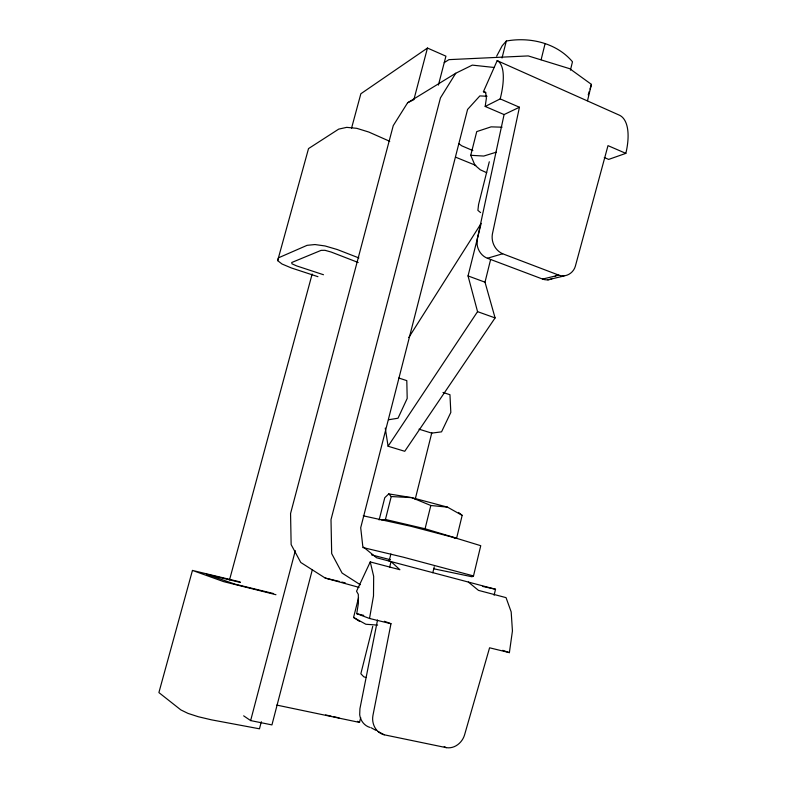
<?xml version="1.0" encoding="UTF-8"?>
<svg xmlns="http://www.w3.org/2000/svg" width="787" height="787" viewBox="0 0 787 787"><rect width="100%" height="100%" fill="white"/><g stroke="black" fill="none" stroke-linecap="round" stroke-linejoin="round"><path stroke-width="1.18" d="M384.381 621.268L390.982 623.717L372.959 715.373C371.336 723.558 375.793 732.756 384.253 734.802L446.278 747.65C454.689 748.998 462.284 742.672 464.576 734.861L489.573 647.799L509.386 652.639L512.435 630.938L511.176 611.883L506.041 597.628L478.476 590.378L468.373 582.065M625.842 153.367L607.997 145.634L575.376 266.134C573.467 273.138 565.833 277.752 558.839 275.155L502.667 253.768C495.171 250.522 491.029 242.042 492.377 234.093L519.44 107.239L504.083 114.568L485.195 106.461L486.366 98.267L485.677 92.286L483.415 91.715L497.177 60.648L619.526 115.246A53.624 23.679 -65.7 0 1 625.842 153.367L608.666 159.407L604.278 157.528M390.982 623.717L369.516 618.474L356.737 613.673L358.37 603.413L358.321 594.362L356.541 591.244L370.254 561.928L399.885 569.719L391.041 561.584L389.555 567.525M240.025 581.898L192.451 570.427L223.685 581.642L275.952 594.716M369.516 618.474L373.5 595.926L373.668 576.34L370.254 561.928M377.534 620.018L359.925 708.703L359.698 714.822A17.353 15.287 -69.6 0 0 369.86 727.395M504.083 114.568L477.306 239.051L477.129 244.678A15.956 13.94 74.7 0 0 487.399 258.254L542.577 279.07A15.632 13.438 77.4 0 0 552.622 278.382M494.108 595.228L495.525 589.256L376.54 557.747L362.817 546.552L360.702 527.762L467.576 109.452L479.854 95.916L487.045 96.25M433.657 568.765L471.993 576.763L473.499 575.936L480.749 545.696L455.614 538.013L411.001 526.296L363.26 515.819M587.515 100.726L591.431 84.386L569.788 68.725L528.234 55.916L448.905 59.645L444.242 62.635M454.168 538.17L456.617 538.2L462.166 515.377L458.526 512.435M570.437 70.132L572.474 61.77C556.655 42.921 529.848 36.743 506.316 41.042L502.145 45.833L496.666 56.172M432.801 572.769L434.257 566.817M385.266 428.108L388.08 446.239L404.754 451.285L495.092 317.918L485.008 282.179L490.596 259.602M456.617 538.2L425.069 528.766L430.823 505.5L411.739 497.63L388.768 493.902L384.764 497.718L379.127 519.981M541.122 59.714L545.086 43.659M276.798 705.093L359.511 722.417L360.702 717.655M415.142 499.509L431.807 432.752M372.753 626.314L360.849 673.741L363.761 676.781L366.053 677.538M389.112 561.101L390.893 553.989M489.298 161.768L478.575 204.492L477.886 210.385L480.611 212.598M388.08 446.239L477.552 311.642L468.039 275.922L481.172 223.37L408.768 337.544M381.233 519.813L385.443 519.469L391.228 496.548L388.768 493.902M502.027 58.012L506.316 41.042M359.629 621.474L353.57 617.441L358.557 597.736M486.73 172.717L480.257 169.776L474.925 165.162L470.734 155.295L476.745 131.596L491.108 126.855L502.057 127.189M312.331 569.66L271.938 724.906L250.64 720.587L243.645 715.836M438.408 85.085L445.924 56.172L427.459 48.046L360.849 93.761L351.563 128.143M261.323 721.728L259.464 728.811L211.428 719.83L198.216 716.711L188.004 713.396L180.833 709.894L158.895 692.58L192.451 570.427M250.64 720.587L295.312 550.664M414.021 99.132L427.459 48.046M229.519 579.93L312.164 273.994M317.938 276.68L291.436 267.983L282.002 264.009L277.663 260.635L308.524 148.595L338.685 129.127L346.703 127.356L356.747 128.32L368.788 132.039L389.752 141.316M277.663 260.635L278.47 257.831L307.097 245.328L314.967 244.55L325.061 245.957L337.328 249.558L358.882 257.939M588.223 94.902L589.286 91.4M590.004 89.059L591.431 84.386M494.138 67.475L472.298 65.114L455.742 73.26L440.435 97.913L331.002 519.646L331.681 553.586L342.079 573.054L360.308 584.761M455.742 73.26L407.627 102.753L393.254 125.615L290.56 513.527L291.141 544.614L300.782 562.479L325.228 578.071L359.069 587.387M485.195 106.461L500.198 98.896L519.44 107.239M407.627 102.753L413.844 99.683M496.174 152.216L483.759 156.052L470.734 155.295M487.399 258.254L502.667 253.768M542.577 279.07L558.839 275.155M547.722 279.847L564.082 275.962M388.719 419.727L398.006 418.222L407.194 398.438L406.8 380.633L398.783 378.016M391.228 496.548L411.739 497.63L447.478 507.133L462.166 515.377M377.622 625.104L365.857 624.258L353.57 617.441M430.823 505.5L447.478 507.133M390.519 559.764L371.513 554.855M325.582 714.93L331.189 716.16M333.432 716.652L339.04 717.882M482.579 586.404L495.525 589.256M385.443 519.469L425.069 528.766M362.748 547.506L403.308 557.176L473.499 575.936M273.561 593.555L235.028 584.161L206.568 574.274L240.468 582.469M356.737 613.673L363.751 615.385M339.522 581.485L325.228 578.071M341.833 582.065L345.306 582.921M418.999 429.161L431.699 433.116L441.546 431.847L450.823 412.427L449.957 394.72L443.002 392.447M323.487 274.742L296.62 265.898L291.987 263.832L291.731 262.504L321.106 250.364L324.933 250.305L331.16 252.037L358.193 262.494M502.745 650.328L509.386 652.639M477.552 311.642L495.092 317.918M468.039 275.922L485.008 282.179M455.555 157.154L475.83 165.408M472.839 150.573L461.713 145.802L458.782 143.618M483.415 91.715L485.628 92.669M444.212 746.607L446.278 747.65M370.982 727.68L376.088 730.425M378.134 731.517L384.253 734.802M357.446 721.305L359.511 722.417M497.177 60.648A55.946 19.508 -67.3 0 1 500.198 98.896M556.557 274.899A15.632 13.438 77.4 0 1 555.14 276.503"/></g></svg>
